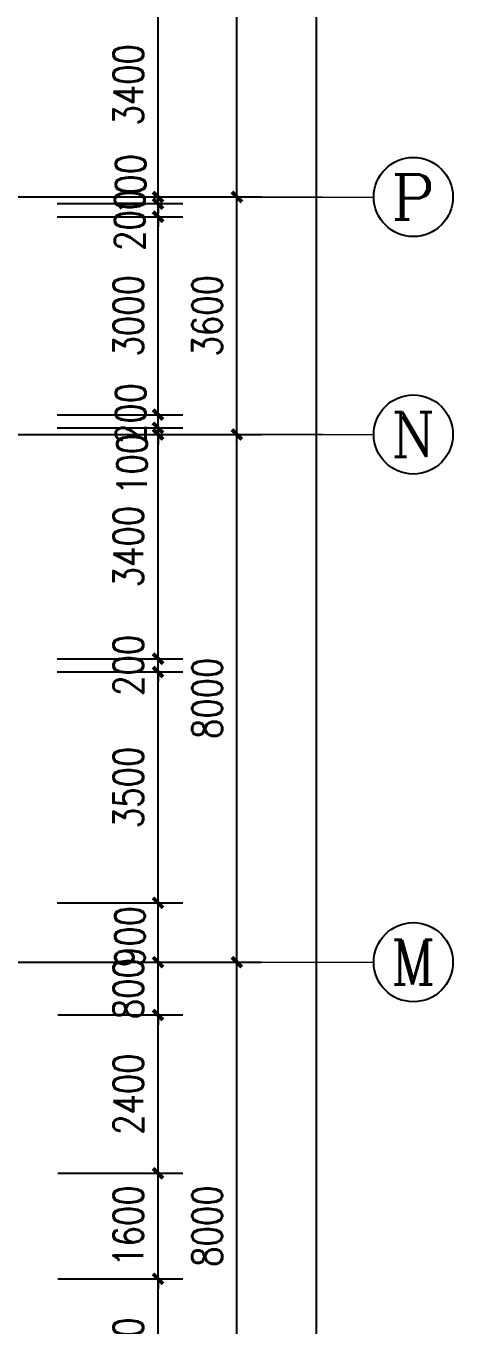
# Model space of a CAD drawing. Extents: x 1417642 to 3570900, y 124798 to 1191112.
# Drawn here: x 1591739 to 1598204, y 594271 to 613964 of the extents above; entities that cross this region are included whole.
import ezdxf
from ezdxf.enums import TextEntityAlignment as Align

# ---------------------------------------------------------------- set-up
doc = ezdxf.new("R2010")
doc.units = 0
doc.header["$LTSCALE"] = 1000
doc.header["$MEASUREMENT"] = 0
doc.linetypes.add('DOTE', pattern=[2.42, 2, -0.2, 0.02, -0.2])
doc.layers.get('0').update_dxf_attribs({"linetype": 'CONTINUOUS'})
doc.layers.get('Defpoints').update_dxf_attribs({"linetype": 'CONTINUOUS'})
for name, color, linetype in [('AXIS', 3, 'CONTINUOUS'), ('AXIS_TEXT', 7, 'CONTINUOUS'), ('DOTE', 1, 'DOTE'), ('PUB_DIM', 3, 'CONTINUOUS')]:
    doc.layers.add(name, color=color, linetype=linetype)
doc.styles.add('_TCH_AXIS', font='COMPLEX', dxfattribs={"bigfont": 'GBCBIG'})
doc.styles.add('DIM_FONT', font='SIMPLEX.shx', dxfattribs={"width": 0.8})
doc.dimstyles.new('DIMN150', dxfattribs={"dimscale": 1.5, "dimtxt": 300, "dimasz": 100, "dimexe": 250, "dimexo": 300, "dimgap": 150, "dimtad": 1, "dimdec": 0, "dimzin": 0, "dimdsep": 46, "dimtxsty": 'DIM_FONT', "dimblk": 'ARCHTICK', "dimcen": 0.09, "dimdle": 1.5, "dimclrt": 7, "dimazin": 2, "dimtfac": 1, "dimtdec": 0, "dimtix": 1, "dimtmove": 2, "dimatfit": 3, "dimldrblk": 'ARCHTICK', "dimfxl": 1, "dimtolj": 1, "dimtzin": 0, "dimarcsym": 0})

# ---------------------------------------------------------------- blocks, each defined once
blk = doc.blocks.new('_ArchTick')
at = {"color": 0, "linetype": 'ByBlock', "const_width": 0.4}
blk.add_lwpolyline([(-0.5, -0.5), (0.5, 0.5)], dxfattribs=at)
blk = doc.blocks.new('*D2579')
at = {"layer": 'Defpoints', "color": 0}
for p in [(1591763, 614771), (1593738, 614771), (1591763, 611371)]:
    blk.add_point(p, dxfattribs=at)
at = {"layer": 'PUB_DIM', "color": 0, "lineweight": -2}
for p, q in [((1592213, 614771), (1594113, 614771)), ((1593738, 611369), (1593738, 614773)), ((1592213, 611371), (1594113, 611371))]:
    blk.add_line(p, q, dxfattribs=at)
at = {"layer": 'PUB_DIM', "color": 0, "lineweight": -2, "xscale": 150, "yscale": 150, "zscale": 150}
for p, rotation in [((1593738, 614771), 90), ((1593738, 611371), 270)]:
    blk.add_blockref('_ArchTick', p, dxfattribs=dict(at, rotation=rotation))
at = {"layer": 'PUB_DIM', "color": 7, "insert": (1593288, 613071), "char_height": 450, "attachment_point": 5, "rotation": 90, "style": 'DIM_FONT'}
blk.add_mtext('\\A1;3400', dxfattribs=at)
blk = doc.blocks.new('*D2580')
at = {"layer": 'Defpoints', "color": 0}
for p in [(1591763, 611371), (1591763, 611271), (1593738, 611371)]:
    blk.add_point(p, dxfattribs=at)
at = {"layer": 'PUB_DIM', "color": 0, "lineweight": -2}
for p, q in [((1593738, 611371), (1593738, 611521)), ((1592213, 611371), (1594113, 611371)), ((1592213, 611271), (1594113, 611271)), ((1593738, 611271), (1593738, 611371)), ((1593738, 611271), (1593738, 611121))]:
    blk.add_line(p, q, dxfattribs=at)
at = {"layer": 'PUB_DIM', "color": 0, "lineweight": -2, "xscale": 150, "yscale": 150, "zscale": 150}
for p, rotation in [((1593738, 611371), 270), ((1593738, 611271), 90)]:
    blk.add_blockref('_ArchTick', p, dxfattribs=dict(at, rotation=rotation))
at = {"layer": 'PUB_DIM', "color": 7, "insert": (1593325, 611561), "char_height": 450, "attachment_point": 5, "rotation": 90, "style": 'DIM_FONT'}
blk.add_mtext('\\A1;100', dxfattribs=at)
blk = doc.blocks.new('*D2581')
at = {"layer": 'Defpoints', "color": 0}
for p in [(1591763, 611271), (1593738, 611271), (1591763, 611071)]:
    blk.add_point(p, dxfattribs=at)
at = {"layer": 'PUB_DIM', "color": 0, "lineweight": -2}
for p, q in [((1592213, 611271), (1594113, 611271)), ((1593738, 611271), (1593738, 611421)), ((1593738, 611071), (1593738, 611271)), ((1592213, 611071), (1594113, 611071)), ((1593738, 611071), (1593738, 610921))]:
    blk.add_line(p, q, dxfattribs=at)
at = {"layer": 'PUB_DIM', "color": 0, "lineweight": -2, "xscale": 150, "yscale": 150, "zscale": 150}
for p, rotation in [((1593738, 611271), 270), ((1593738, 611071), 90)]:
    blk.add_blockref('_ArchTick', p, dxfattribs=dict(at, rotation=rotation))
at = {"layer": 'PUB_DIM', "color": 7, "insert": (1593309, 611017), "char_height": 450, "attachment_point": 5, "rotation": 90, "style": 'DIM_FONT'}
blk.add_mtext('\\A1;200', dxfattribs=at)
blk = doc.blocks.new('*D2582')
at = {"layer": 'Defpoints', "color": 0}
for p in [(1591763, 611071), (1593738, 611071), (1591763, 608071)]:
    blk.add_point(p, dxfattribs=at)
at = {"layer": 'PUB_DIM', "color": 0, "lineweight": -2}
for p, q in [((1592213, 611071), (1594113, 611071)), ((1593738, 608069), (1593738, 611073)), ((1592213, 608071), (1594113, 608071))]:
    blk.add_line(p, q, dxfattribs=at)
at = {"layer": 'PUB_DIM', "color": 0, "lineweight": -2, "xscale": 150, "yscale": 150, "zscale": 150}
for p, rotation in [((1593738, 611071), 90), ((1593738, 608071), 270)]:
    blk.add_blockref('_ArchTick', p, dxfattribs=dict(at, rotation=rotation))
at = {"layer": 'PUB_DIM', "color": 7, "insert": (1593288, 609571), "char_height": 450, "attachment_point": 5, "rotation": 90, "style": 'DIM_FONT'}
blk.add_mtext('\\A1;3000', dxfattribs=at)
blk = doc.blocks.new('*D2583')
at = {"layer": 'Defpoints', "color": 0}
for p in [(1591763, 608071), (1593738, 608071), (1591763, 607871)]:
    blk.add_point(p, dxfattribs=at)
at = {"layer": 'PUB_DIM', "color": 0, "lineweight": -2}
for p, q in [((1593738, 608071), (1593738, 608221)), ((1592213, 608071), (1594113, 608071)), ((1593738, 607871), (1593738, 608071)), ((1592213, 607871), (1594113, 607871)), ((1593738, 607871), (1593738, 607721))]:
    blk.add_line(p, q, dxfattribs=at)
at = {"layer": 'PUB_DIM', "color": 0, "lineweight": -2, "xscale": 150, "yscale": 150, "zscale": 150}
for p, rotation in [((1593738, 608071), 270), ((1593738, 607871), 90)]:
    blk.add_blockref('_ArchTick', p, dxfattribs=dict(at, rotation=rotation))
at = {"layer": 'PUB_DIM', "color": 7, "insert": (1593325, 608089), "char_height": 450, "attachment_point": 5, "rotation": 90, "style": 'DIM_FONT'}
blk.add_mtext('\\A1;200', dxfattribs=at)
blk = doc.blocks.new('*D2584')
at = {"layer": 'Defpoints', "color": 0}
for p in [(1591763, 607871), (1591763, 607771), (1593738, 607871)]:
    blk.add_point(p, dxfattribs=at)
at = {"layer": 'PUB_DIM', "color": 0, "lineweight": -2}
for p, q in [((1593738, 607871), (1593738, 608021)), ((1592213, 607871), (1594113, 607871)), ((1592213, 607771), (1594113, 607771)), ((1593738, 607771), (1593738, 607871)), ((1593738, 607771), (1593738, 607621))]:
    blk.add_line(p, q, dxfattribs=at)
at = {"layer": 'PUB_DIM', "color": 0, "lineweight": -2, "xscale": 150, "yscale": 150, "zscale": 150}
for p, rotation in [((1593738, 607871), 270), ((1593738, 607771), 90)]:
    blk.add_blockref('_ArchTick', p, dxfattribs=dict(at, rotation=rotation))
at = {"layer": 'PUB_DIM', "color": 7, "insert": (1593345, 607318), "char_height": 450, "attachment_point": 5, "rotation": 90, "style": 'DIM_FONT'}
blk.add_mtext('\\A1;100', dxfattribs=at)
blk = doc.blocks.new('*D2585')
at = {"layer": 'Defpoints', "color": 0}
for p in [(1591763, 607771), (1593738, 607771), (1591763, 604371)]:
    blk.add_point(p, dxfattribs=at)
at = {"layer": 'PUB_DIM', "color": 0, "lineweight": -2}
for p, q in [((1592213, 607771), (1594113, 607771)), ((1593738, 604369), (1593738, 607773)), ((1592213, 604371), (1594113, 604371))]:
    blk.add_line(p, q, dxfattribs=at)
at = {"layer": 'PUB_DIM', "color": 0, "lineweight": -2, "xscale": 150, "yscale": 150, "zscale": 150}
for p, rotation in [((1593738, 607771), 90), ((1593738, 604371), 270)]:
    blk.add_blockref('_ArchTick', p, dxfattribs=dict(at, rotation=rotation))
at = {"layer": 'PUB_DIM', "color": 7, "insert": (1593288, 606071), "char_height": 450, "attachment_point": 5, "rotation": 90, "style": 'DIM_FONT'}
blk.add_mtext('\\A1;3400', dxfattribs=at)
blk = doc.blocks.new('*D2586')
at = {"layer": 'Defpoints', "color": 0}
for p in [(1591763, 604371), (1593738, 604371), (1591763, 604171)]:
    blk.add_point(p, dxfattribs=at)
at = {"layer": 'PUB_DIM', "color": 0, "lineweight": -2}
for p, q in [((1592213, 604371), (1594113, 604371)), ((1593738, 604371), (1593738, 604521)), ((1593738, 604171), (1593738, 604371)), ((1592213, 604171), (1594113, 604171)), ((1593738, 604171), (1593738, 604021))]:
    blk.add_line(p, q, dxfattribs=at)
at = {"layer": 'PUB_DIM', "color": 0, "lineweight": -2, "xscale": 150, "yscale": 150, "zscale": 150}
for p, rotation in [((1593738, 604371), 270), ((1593738, 604171), 90)]:
    blk.add_blockref('_ArchTick', p, dxfattribs=dict(at, rotation=rotation))
at = {"layer": 'PUB_DIM', "color": 7, "insert": (1593288, 604271), "char_height": 450, "attachment_point": 5, "rotation": 90, "style": 'DIM_FONT'}
blk.add_mtext('\\A1;200', dxfattribs=at)
blk = doc.blocks.new('*D2587')
at = {"layer": 'Defpoints', "color": 0}
for p in [(1591763, 604171), (1593738, 604171), (1591763, 600671)]:
    blk.add_point(p, dxfattribs=at)
at = {"layer": 'PUB_DIM', "color": 0, "lineweight": -2}
for p, q in [((1592213, 604171), (1594113, 604171)), ((1593738, 600669), (1593738, 604173)), ((1592213, 600671), (1594113, 600671))]:
    blk.add_line(p, q, dxfattribs=at)
at = {"layer": 'PUB_DIM', "color": 0, "lineweight": -2, "xscale": 150, "yscale": 150, "zscale": 150}
for p, rotation in [((1593738, 604171), 90), ((1593738, 600671), 270)]:
    blk.add_blockref('_ArchTick', p, dxfattribs=dict(at, rotation=rotation))
at = {"layer": 'PUB_DIM', "color": 7, "insert": (1593288, 602421), "char_height": 450, "attachment_point": 5, "rotation": 90, "style": 'DIM_FONT'}
blk.add_mtext('\\A1;3500', dxfattribs=at)
blk = doc.blocks.new('*D2588')
at = {"layer": 'Defpoints', "color": 0}
for p in [(1591763, 600671), (1593738, 600671), (1591763, 599771)]:
    blk.add_point(p, dxfattribs=at)
at = {"layer": 'PUB_DIM', "color": 0, "lineweight": -2}
for p, q in [((1592213, 600671), (1594113, 600671)), ((1593738, 599769), (1593738, 600673)), ((1592213, 599771), (1594113, 599771))]:
    blk.add_line(p, q, dxfattribs=at)
at = {"layer": 'PUB_DIM', "color": 0, "lineweight": -2, "xscale": 150, "yscale": 150, "zscale": 150}
for p, rotation in [((1593738, 600671), 90), ((1593738, 599771), 270)]:
    blk.add_blockref('_ArchTick', p, dxfattribs=dict(at, rotation=rotation))
at = {"layer": 'PUB_DIM', "color": 7, "insert": (1593312, 600160), "char_height": 450, "attachment_point": 5, "rotation": 90, "style": 'DIM_FONT'}
blk.add_mtext('\\A1;900', dxfattribs=at)
blk = doc.blocks.new('*D2628')
at = {"layer": 'Defpoints', "color": 0}
for p in [(1591772, 594971), (1593738, 594971), (1591772, 592571)]:
    blk.add_point(p, dxfattribs=at)
at = {"layer": 'PUB_DIM', "color": 0, "lineweight": -2}
for p, q in [((1592222, 594971), (1594113, 594971)), ((1593738, 592569), (1593738, 594973)), ((1592222, 592571), (1594113, 592571))]:
    blk.add_line(p, q, dxfattribs=at)
at = {"layer": 'PUB_DIM', "color": 0, "lineweight": -2, "xscale": 150, "yscale": 150, "zscale": 150}
for p, rotation in [((1593738, 594971), 90), ((1593738, 592571), 270)]:
    blk.add_blockref('_ArchTick', p, dxfattribs=dict(at, rotation=rotation))
at = {"layer": 'PUB_DIM', "color": 7, "insert": (1593288, 593771), "char_height": 450, "attachment_point": 5, "rotation": 90, "style": 'DIM_FONT'}
blk.add_mtext('\\A1;2400', dxfattribs=at)
blk = doc.blocks.new('*D2629')
at = {"layer": 'Defpoints', "color": 0}
for p in [(1591772, 596571), (1593738, 596571), (1591772, 594971)]:
    blk.add_point(p, dxfattribs=at)
at = {"layer": 'PUB_DIM', "color": 0, "lineweight": -2}
for p, q in [((1593738, 596571), (1593738, 596721)), ((1592222, 596571), (1594113, 596571)), ((1593738, 594971), (1593738, 596571)), ((1592222, 594971), (1594113, 594971)), ((1593738, 594971), (1593738, 594821))]:
    blk.add_line(p, q, dxfattribs=at)
at = {"layer": 'PUB_DIM', "color": 0, "lineweight": -2, "xscale": 150, "yscale": 150, "zscale": 150}
for p, rotation in [((1593738, 596571), 270), ((1593738, 594971), 90)]:
    blk.add_blockref('_ArchTick', p, dxfattribs=dict(at, rotation=rotation))
at = {"layer": 'PUB_DIM', "color": 7, "insert": (1593288, 595771), "char_height": 450, "attachment_point": 5, "rotation": 90, "style": 'DIM_FONT'}
blk.add_mtext('\\A1;1600', dxfattribs=at)
blk = doc.blocks.new('*D2630')
at = {"layer": 'Defpoints', "color": 0}
for p in [(1591772, 598971), (1593738, 598971), (1591772, 596571)]:
    blk.add_point(p, dxfattribs=at)
at = {"layer": 'PUB_DIM', "color": 0, "lineweight": -2}
for p, q in [((1592222, 598971), (1594113, 598971)), ((1593738, 596569), (1593738, 598973)), ((1592222, 596571), (1594113, 596571))]:
    blk.add_line(p, q, dxfattribs=at)
at = {"layer": 'PUB_DIM', "color": 0, "lineweight": -2, "xscale": 150, "yscale": 150, "zscale": 150}
for p, rotation in [((1593738, 598971), 90), ((1593738, 596571), 270)]:
    blk.add_blockref('_ArchTick', p, dxfattribs=dict(at, rotation=rotation))
at = {"layer": 'PUB_DIM', "color": 7, "insert": (1593288, 597771), "char_height": 450, "attachment_point": 5, "rotation": 90, "style": 'DIM_FONT'}
blk.add_mtext('\\A1;2400', dxfattribs=at)
blk = doc.blocks.new('*D2631')
at = {"layer": 'Defpoints', "color": 0}
for p in [(1591772, 599771), (1593738, 599771), (1591772, 598971)]:
    blk.add_point(p, dxfattribs=at)
at = {"layer": 'PUB_DIM', "color": 0, "lineweight": -2}
for p, q in [((1593738, 599771), (1593738, 599921)), ((1592222, 599771), (1594113, 599771)), ((1593738, 598971), (1593738, 599771)), ((1592222, 598971), (1594113, 598971)), ((1593738, 598971), (1593738, 598821))]:
    blk.add_line(p, q, dxfattribs=at)
at = {"layer": 'PUB_DIM', "color": 0, "lineweight": -2, "xscale": 150, "yscale": 150, "zscale": 150}
for p, rotation in [((1593738, 599771), 270), ((1593738, 598971), 90)]:
    blk.add_blockref('_ArchTick', p, dxfattribs=dict(at, rotation=rotation))
at = {"layer": 'PUB_DIM', "color": 7, "insert": (1593288, 599371), "char_height": 450, "attachment_point": 5, "rotation": 90, "style": 'DIM_FONT'}
blk.add_mtext('\\A1;800', dxfattribs=at)
blk = doc.blocks.new('*D2632')
at = {"layer": 'Defpoints', "color": 0}
for p in [(1593430, 621371), (1596138, 621371), (1593430, 522771)]:
    blk.add_point(p, dxfattribs=at)
at = {"layer": 'PUB_DIM', "color": 0, "lineweight": -2}
for p, q in [((1593880, 621371), (1596513, 621371)), ((1596138, 522769), (1596138, 621373)), ((1593880, 522771), (1596513, 522771))]:
    blk.add_line(p, q, dxfattribs=at)
at = {"layer": 'PUB_DIM', "color": 0, "lineweight": -2, "xscale": 150, "yscale": 150, "zscale": 150}
for p, rotation in [((1596138, 621371), 90), ((1596138, 522771), 270)]:
    blk.add_blockref('_ArchTick', p, dxfattribs=dict(at, rotation=rotation))
at = {"layer": 'PUB_DIM', "color": 7, "insert": (1595688, 572071), "char_height": 450, "attachment_point": 5, "rotation": 90, "style": 'DIM_FONT'}
blk.add_mtext('\\A1;98600', dxfattribs=at)
blk = doc.blocks.new('*D2633')
at = {"layer": 'AXIS', "color": 0, "lineweight": -2}
for p, q in [((1590698, 621371), (1595307, 621371)), ((1594932, 611369), (1594932, 621373)), ((1590698, 611371), (1595307, 611371))]:
    blk.add_line(p, q, dxfattribs=at)
at = {"layer": 'Defpoints', "color": 0}
for p in [(1590248, 621371), (1594932, 621371), (1590248, 611371)]:
    blk.add_point(p, dxfattribs=at)
at = {"layer": 'AXIS', "color": 0, "lineweight": -2, "xscale": 150, "yscale": 150, "zscale": 150}
for p, rotation in [((1594932, 621371), 90), ((1594932, 611371), 270)]:
    blk.add_blockref('_ArchTick', p, dxfattribs=dict(at, rotation=rotation))
at = {"layer": 'AXIS', "color": 7, "insert": (1594482, 616371), "char_height": 450, "attachment_point": 5, "rotation": 90, "style": 'DIM_FONT'}
blk.add_mtext('\\A1;10000', dxfattribs=at)
blk = doc.blocks.new('*D2634')
at = {"layer": 'AXIS', "color": 0, "lineweight": -2}
for p, q in [((1590698, 611371), (1595307, 611371)), ((1594932, 607769), (1594932, 611373)), ((1590698, 607771), (1595307, 607771))]:
    blk.add_line(p, q, dxfattribs=at)
at = {"layer": 'Defpoints', "color": 0}
for p in [(1590248, 611371), (1594932, 611371), (1590248, 607771)]:
    blk.add_point(p, dxfattribs=at)
at = {"layer": 'AXIS', "color": 0, "lineweight": -2, "xscale": 150, "yscale": 150, "zscale": 150}
for p, rotation in [((1594932, 611371), 90), ((1594932, 607771), 270)]:
    blk.add_blockref('_ArchTick', p, dxfattribs=dict(at, rotation=rotation))
at = {"layer": 'AXIS', "color": 7, "insert": (1594482, 609571), "char_height": 450, "attachment_point": 5, "rotation": 90, "style": 'DIM_FONT'}
blk.add_mtext('\\A1;3600', dxfattribs=at)
blk = doc.blocks.new('*D2635')
at = {"layer": 'AXIS', "color": 0, "lineweight": -2}
for p, q in [((1590698, 607771), (1595307, 607771)), ((1594932, 599769), (1594932, 607773)), ((1590698, 599771), (1595307, 599771))]:
    blk.add_line(p, q, dxfattribs=at)
at = {"layer": 'Defpoints', "color": 0}
for p in [(1590248, 607771), (1594932, 607771), (1590248, 599771)]:
    blk.add_point(p, dxfattribs=at)
at = {"layer": 'AXIS', "color": 0, "lineweight": -2, "xscale": 150, "yscale": 150, "zscale": 150}
for p, rotation in [((1594932, 607771), 90), ((1594932, 599771), 270)]:
    blk.add_blockref('_ArchTick', p, dxfattribs=dict(at, rotation=rotation))
at = {"layer": 'AXIS', "color": 7, "insert": (1594482, 603771), "char_height": 450, "attachment_point": 5, "rotation": 90, "style": 'DIM_FONT'}
blk.add_mtext('\\A1;8000', dxfattribs=at)
blk = doc.blocks.new('*D2636')
at = {"layer": 'AXIS', "color": 0, "lineweight": -2}
for p, q in [((1590698, 599771), (1595307, 599771)), ((1594932, 591769), (1594932, 599773)), ((1590698, 591771), (1595307, 591771))]:
    blk.add_line(p, q, dxfattribs=at)
at = {"layer": 'Defpoints', "color": 0}
for p in [(1590248, 599771), (1594932, 599771), (1590248, 591771)]:
    blk.add_point(p, dxfattribs=at)
at = {"layer": 'AXIS', "color": 0, "lineweight": -2, "xscale": 150, "yscale": 150, "zscale": 150}
for p, rotation in [((1594932, 599771), 90), ((1594932, 591771), 270)]:
    blk.add_blockref('_ArchTick', p, dxfattribs=dict(at, rotation=rotation))
at = {"layer": 'AXIS', "color": 7, "insert": (1594482, 595771), "char_height": 450, "attachment_point": 5, "rotation": 90, "style": 'DIM_FONT'}
blk.add_mtext('\\A1;8000', dxfattribs=at)

msp = doc.modelspace()

# ---------------------------------------------------------------- linework, layer by layer
at = {"layer": 'AXIS', "lineweight": 0}
for p, q in [((1591879.1, 611370.9, 0), (1597003.8, 611370.9, 0)), ((1591879.1, 607770.9, 0), (1597003.8, 607770.9, 0)), ((1591879.1, 599770.9, 0), (1597003.8, 599770.9, 0))]:
    msp.add_line(p, q, dxfattribs=at)
at = {"layer": 'AXIS'}
for centre in [(1597603.8, 611370.9), (1597603.8, 607770.9), (1597603.8, 599770.9)]:
    msp.add_circle(centre, 600, dxfattribs=at)
at = {"layer": 'DOTE', "lineweight": 0, "elevation": 0}
for points in [[(1596227.1, 611370.9), (1432052.3, 611370.9)], [(1596227.1, 607770.9), (1432052.3, 607770.9)]]:
    msp.add_lwpolyline(points, dxfattribs=at)

# ---------------------------------------------------------------- texts
at = {"layer": 'AXIS_TEXT', "style": '_TCH_AXIS'}
for s, width, p, p2 in [('P', 1.235294, (1597264.4, 611031.5), (1597943.2, 611031.5)), ('N', 1.105263, (1597264.4, 607431.5), (1597943.2, 607431.5))]:
    msp.add_text(s, height=678.8, dxfattribs=dict(at, width=width)).set_placement(p, p2, align=Align.FIT)
msp.add_text('M', height=678.8, dxfattribs=at).set_placement((1597264.4, 599431.5), (1597943.2, 599431.5), align=Align.FIT)

# ---------------------------------------------------------------- dimensions: what is measured, and where the dimension line sits
at = {"layer": 'AXIS'}
for p1, p2, picture, middle in [((1590248.5, 611370.9), (1590248.5, 621370.9), '*D2633', (1594482.4, 616370.9)), ((1590248.5, 607770.9), (1590248.5, 611370.9), '*D2634', (1594482.4, 609570.9)), ((1590248.5, 599770.9), (1590248.5, 607770.9), '*D2635', (1594482.4, 603770.9)), ((1590248.5, 591770.9), (1590248.5, 599770.9), '*D2636', (1594482.4, 595770.9))]:
    dim = msp.add_aligned_dim(p1=p1, p2=p2, distance=-4683.9, dimstyle='DIMN150', dxfattribs=at)
    dim.commit()
    dim.dimension.update_dxf_attribs({"geometry": picture, "text_midpoint": middle})
at = {"layer": 'PUB_DIM'}
for p1, p2, distance, picture, middle in [((1593430.5, 522770.9), (1593430.5, 621370.9), -2707.3, '*D2632', (1595687.8, 572070.9)), ((1591763.5, 611370.9), (1591763.5, 614770.9), -1974.3, '*D2579', (1593287.8, 613070.9)), ((1591763.5, 608070.9), (1591763.5, 611070.9), -1974.3, '*D2582', (1593287.8, 609570.9)), ((1591763.5, 604370.9), (1591763.5, 607770.9), -1974.3, '*D2585', (1593287.8, 606070.9)), ((1591763.5, 604170.9), (1591763.5, 604370.9), -1974.3, '*D2586', (1593287.8, 604270.9)), ((1591763.5, 600670.9), (1591763.5, 604170.9), -1974.3, '*D2587', (1593287.8, 602420.9)), ((1591771.6, 598970.9), (1591771.6, 599770.9), -1966.2, '*D2631', (1593287.8, 599370.9)), ((1591771.6, 596570.9), (1591771.6, 598970.9), -1966.2, '*D2630', (1593287.8, 597770.9)), ((1591771.6, 594970.9), (1591771.6, 596570.9), -1966.2, '*D2629', (1593287.8, 595770.9)), ((1591771.6, 592570.9), (1591771.6, 594970.9), -1966.2, '*D2628', (1593287.8, 593770.9))]:
    dim = msp.add_aligned_dim(p1=p1, p2=p2, distance=distance, dimstyle='DIMN150', dxfattribs=at)
    dim.commit()
    dim.dimension.update_dxf_attribs({"geometry": picture, "text_midpoint": middle})
for base, p1, p2, picture, middle in [((1593737.8, 611370.9), (1591763.5, 611270.9), (1591763.5, 611370.9), '*D2580', (1593325.3, 611561.4)), ((1593737.8, 611270.9), (1591763.5, 611070.9), (1591763.5, 611270.9), '*D2581', (1593308.8, 611016.7)), ((1593737.8, 608070.9), (1591763.5, 607870.9), (1591763.5, 608070.9), '*D2583', (1593325.3, 608088.9)), ((1593737.8, 607870.9), (1591763.5, 607770.9), (1591763.5, 607870.9), '*D2584', (1593344.9, 607318.1)), ((1593737.8, 600670.9), (1591763.5, 599770.9), (1591763.5, 600670.9), '*D2588', (1593312.4, 600159.9))]:
    dim = msp.add_linear_dim(base=base, p1=p1, p2=p2, angle=90, dimstyle='DIMN150', dxfattribs=at)
    dim.commit()
    dim.dimension.update_dxf_attribs({"geometry": picture, "text_midpoint": middle, "dimtype": 129})

doc.saveas('drawing.dxf')
